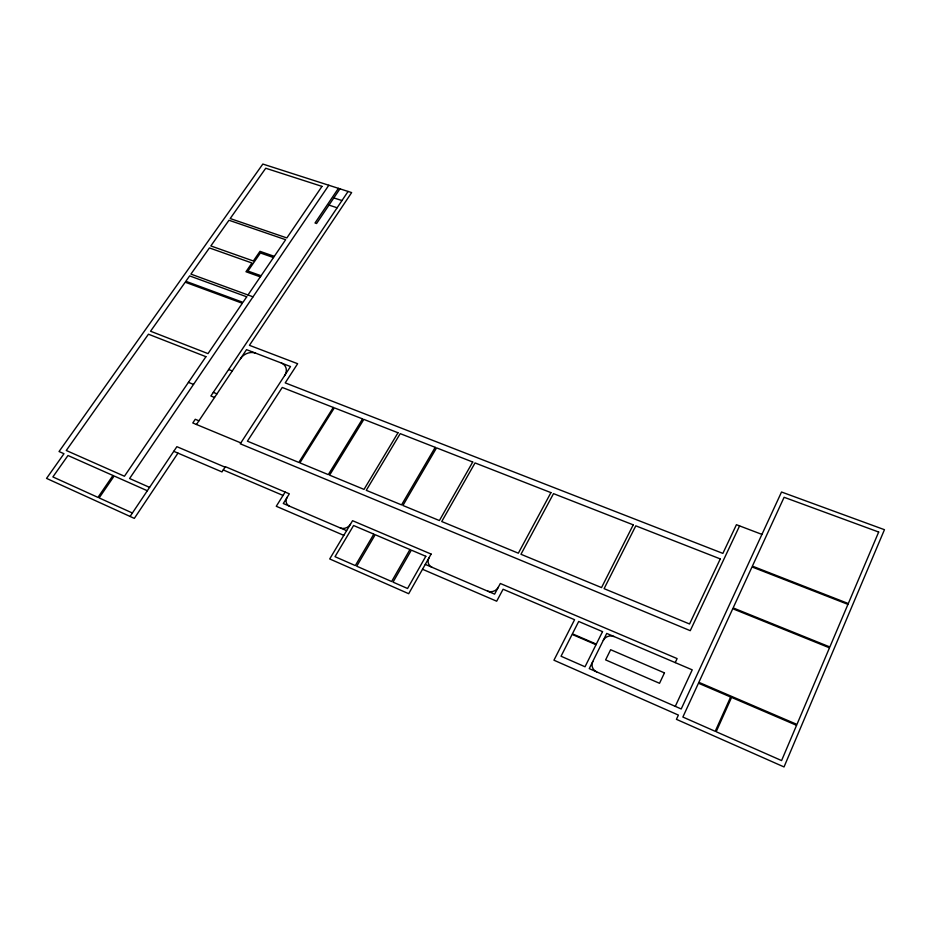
<?xml version="1.0" encoding="UTF-8"?>
<svg xmlns="http://www.w3.org/2000/svg" width="931" height="931" viewBox="0 0 931 931"><rect width="100%" height="100%" fill="white"/><g stroke="black" fill="none" stroke-linecap="round" stroke-linejoin="round"><path stroke-width="1.4" d="M675.278 706.361L692.233 669.855L606.733 633.417L589.253 668.621L681.224 708.968L781.528 492.01L884.45 529.692L784.03 766.946L676.43 719.337L678.396 715.078L553.945 660.207L574.567 619.709L503.101 589.242L496.677 601.205L422.523 569.272M675.219 662.604L677.116 658.589L500.331 583.493L494.605 594.129L425.281 564.395M739.586 525.899L690.255 630.683L240.256 443.796L290.507 366.535L246.529 349.66L196.453 424.489M285.154 492.068L276.274 506.278L343.795 535.36M177.972 453.129L134.332 518.381L46.55 478.394L63.983 453.723L59.049 451.535L262.833 164.054L351.639 192.589L249.438 345.32L297.641 363.718L285.212 382.885L722.875 553.398L736.433 524.7L761.93 534.394M130.084 516.449L176.878 446.682L225.069 467.164M348.078 191.449L210.883 395.989L214.537 397.467M338.419 188.341L315.027 222.986L316.575 223.51L339.955 188.83M328.818 185.257L129.595 478.522L149.588 487.379M247.983 294.976L285.642 239.709L228.979 220.251L210.837 245.935L253.36 260.983L259.993 251.335L274.308 256.351M333.833 197.919L341.968 200.561M328.98 205.111L337.127 207.776M273.481 257.55L260.389 252.964L247.949 271.061L261.076 275.751M260.319 276.868L245.97 271.736L251.964 263.007L209.428 247.925L190.913 274.11L253.023 296.826M228.654 369.502L232.296 370.934M188.423 382.362L193.532 384.41M213.315 392.37L216.97 393.836M198.931 420.789L195.266 419.276L192.787 422.965L240.838 442.9M223.254 469.957L283.047 495.443M173.76 451.326L221.974 471.912L225.383 466.675L289.32 493.837L283.292 503.508L346.611 530.658M147.319 490.742L114.152 476.009L99.14 497.922L132.388 513.016M281.337 363.009A11.463 9.17 -27.2 0 1 284.537 375.705M240.512 358.644A11.381 9.007 -27.8 0 1 255.49 353.093M289.343 506.103A7.576 6.377 -31.4 0 1 287.214 497.224M350.475 524.188A7.681 6.598 -30.1 0 1 340.327 527.958M603.3 640.33A8.181 7.704 -7.7 0 1 614.099 636.56M596.655 671.868A8.228 7.82 -9.6 0 1 592.779 661.499M431.903 567.235A7.867 7.017 -26.5 0 1 429.075 557.692M498.329 587.205A7.995 7.273 -22.9 0 1 487.728 591.173M796.564 725.319L781.586 760.569L716.172 731.731L731.568 697.412L796.564 725.319M829.486 647.825L796.948 724.411L698.855 682.33L732.755 608.734L829.486 647.825M847.943 604.37L829.847 646.964L733.139 607.908L752.015 566.944L847.943 604.37M878.678 532.032L848.304 603.532L752.388 566.129L784.1 497.282L878.678 532.032M730.626 697.016L715.229 731.324L682.865 717.045L698.459 683.203L730.626 697.016M720.28 558.914L689.557 623.991L604.103 588.66L635.792 525.84L720.28 558.914M664.455 672.892L659.532 683.296L605.615 659.893L610.631 649.71L664.455 672.892M596.015 644.706L585.029 666.771L561.044 656.239L572.123 634.407L596.015 644.706M602.532 631.625L596.306 644.112L572.414 633.825L578.686 621.466L602.532 631.625M633.243 524.851L601.531 587.589L520.964 554.282L553.514 493.639L633.243 524.851M550.931 492.627L518.346 553.2L441.736 521.523L475.043 462.928L550.931 492.627M425.816 556.296L407.557 588.497L393.022 582.131L411.351 550.14L425.816 556.296M431.111 554.073L408.697 593.71L329.714 558.949L352.558 520.697L431.111 554.073M472.727 462.02L439.397 520.557L402.914 505.475L436.558 447.858L472.727 462.02M409.954 549.534L391.625 581.514L356.713 566.199L375.193 534.72L409.954 549.534M435.208 447.334L401.552 504.905L366.267 490.323L400.214 433.637L435.208 447.334M373.831 534.138L355.328 565.594L335.009 556.68L353.582 525.515L373.831 534.138M398.002 432.764L364.033 489.392L329.597 475.159L363.846 419.392L398.002 432.764M362.555 418.892L328.306 474.624L299.863 462.87L334.334 407.848L362.555 418.892M333.298 407.441L298.828 462.439L247.413 441.178L282.244 387.459L333.298 407.441M205.926 356.689L124.44 476.241L66.276 450.488L148.448 334.206L205.926 356.689M242.328 303.273L208.009 353.617L150.554 331.227L185.211 282.198L242.328 303.273M246.727 296.814L242.956 302.342L185.839 281.29L189.645 275.902L246.727 296.814M321.986 186.375L286.853 237.94L230.19 218.541L265.731 168.243L321.986 186.375M112.965 475.485L97.953 497.387L52.881 476.916L67.986 455.503L112.965 475.485"/></g></svg>
